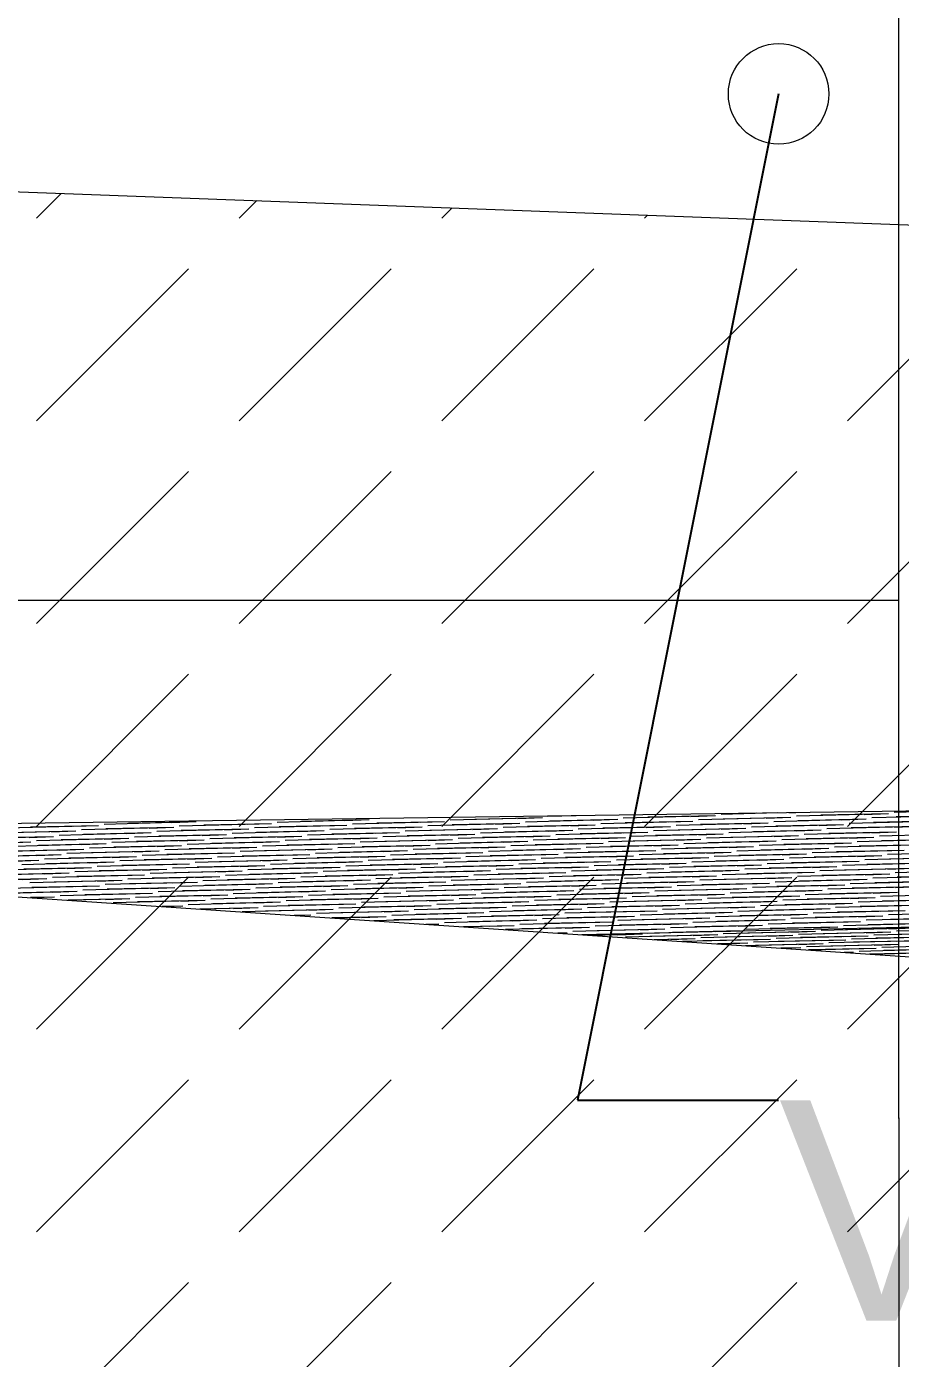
# Model space of a CAD drawing. Header units: millimetres. Extents: x 745166 to 884669, y -5000 to 15056.
# Drawn here: x 777322 to 778114, y 8921 to 10129 of the extents above; entities that cross this region are included whole.
import ezdxf

# ---------------------------------------------------------------- set-up
doc = ezdxf.new("R2010")
doc.units = ezdxf.units.MM
doc.header["$MEASUREMENT"] = 0
doc.linetypes.add('Double Dashed', pattern=[1093.611073, 529.166651, -211.666656, 141.111112, -211.666656])
for name, color, linetype, lineweight in [('New_2D Drafting - General_Pen_No__1', 7, 'Continuous', 13), ('New_Annotation - Label_Pen_No__1', 7, 'Continuous', 13), ('New_Site & Landscape - Terrain_Pen_No__1', 7, 'Continuous', 13), ('New_Structural - Bearing_Pen_No__1', 7, 'Continuous', 13), ('New_Structural - Grid_Pen_No__1', 7, 'Continuous', 13)]:
    doc.layers.add(name, color=color, linetype=linetype, lineweight=lineweight)
doc.layers.add('New_2D Drafting - General_Pen_No__61', color=7, linetype='Continuous', lineweight=20, true_color=0x6a6a6a)
doc.styles.add('GENERATED_STYLE_1', font='')
doc.styles.get('GENERATED_STYLE_1').set_extended_font_data('Arial')
doc.dimstyles.new('GENERATED_STYLE__1', dxfattribs={"dimtxt": 0.18, "dimasz": 182.4, "dimexe": 0.18, "dimexo": 0.0625, "dimgap": 0, "dimtad": 0, "dimtih": 1, "dimtoh": 1, "dimdec": 4, "dimzin": 0, "dimdsep": 46, "dimcen": 0.09, "dimadec": 0, "dimazin": 0, "dimtfac": 1, "dimtdec": 4, "dimtmove": 0, "dimatfit": 3, "dimldrblk": 'ARROWHEAD_1', "dimfxl": 0, "dimtolj": 1, "dimtzin": 0, "dimarcsym": 0})

# ---------------------------------------------------------------- blocks, each defined once
blk = doc.blocks.new('ARROWHEAD_1')
at = {"color": 0, "linetype": 'Continuous', "lineweight": 0}
blk.add_line((0, 0), (-1, 0), dxfattribs=at)
blk.add_circle((0, 0), 0.25, dxfattribs=at)

msp = doc.modelspace()

# ---------------------------------------------------------------- hatches: boundary and pattern name
at = {"layer": 'New_2D Drafting - General_Pen_No__61', "linetype": 'Continuous', "lineweight": 20, "true_color": 0x6a6a6a}
h = msp.add_hatch(dxfattribs=at)
h.set_pattern_fill('Dashed_0002', color=251, style=0, pattern_type=2)
h.set_pattern_definition([(45, (1009346.34, 10138.7), (-183.84776, 183.84776), [195, -65]), (45, (1009346.34, 10322.54), (-183.84776, 183.84776), [195, -65])])
h.paths.add_polyline_path([(769057.3, 7861.9), (769057.3, 10118.7), (773547.6, 10118.7), (778397.6, 9938.7), (782481, 9938.7), (782481, 7861.9)])

# ---------------------------------------------------------------- linework, layer by layer
at = {"layer": 'New_2D Drafting - General_Pen_No__1', "color": 7, "linetype": 'Continuous', "lineweight": 13, "flags": 128}
msp.add_lwpolyline([(769057.3, 7861.9), (769057.3, 10118.7), (773547.6, 10118.7), (778397.6, 9938.7), (782481, 9938.7), (782481, 7861.9)], close=True, dxfattribs=at)
at = {"layer": 'New_Site & Landscape - Terrain_Pen_No__1', "color": 7, "linetype": 'Continuous', "lineweight": 13}
for p, q in [((771697.1, 9718.7), (778235.7, 9277.4)), ((782850.6, 9482.6), (776496.1, 9394.8)), ((782850.6, 9422.9), (777825.2, 9305.1)), ((777632.4, 9409.3), (777548.8, 9407.1)), ((777632.4, 9409.3), (777571, 9408)), ((777632.4, 9409.3), (777610.2, 9408.5)), ((777789.4, 9411.2), (777705.8, 9409)), ((777789.4, 9411.2), (777728, 9409.8)), ((777789.4, 9411.2), (777767.2, 9410.3)), ((777857.7, 9409.6), (777774.1, 9407.4)), ((777820, 9413.1), (777794.5, 9412.4)), ((777857.7, 9409.6), (777796.3, 9408.3)), ((777857.7, 9409.6), (777835.5, 9408.7)), ((777926, 9408), (777842.4, 9405.8)), ((777946.4, 9413), (777862.8, 9410.8)), ((777926, 9408), (777864.6, 9406.7)), ((777946.4, 9413), (777885, 9411.7)), ((777926, 9408), (777903.8, 9407.2)), ((777946.4, 9413), (777924.2, 9412.2)), ((778014.7, 9411.4), (777931.1, 9409.3)), ((778002.9, 9415.6), (777951.5, 9414.3)), ((778014.7, 9411.4), (777953.3, 9410.1)), ((777983.9, 9415.3), (777973.6, 9415.1)), ((778014.7, 9411.4), (777992.5, 9410.6)), ((778083, 9409.9), (777999.4, 9407.7)), ((778019.2, 9415.8), (778012.9, 9415.6)), ((778103.4, 9414.9), (778019.8, 9412.7)), ((778083, 9409.9), (778021.5, 9408.5)), ((778103.4, 9414.9), (778041.9, 9413.5)), ((778083, 9409.9), (778060.8, 9409)), ((778151.3, 9408.3), (778067.7, 9406.1)), ((778103.4, 9414.9), (778081.2, 9414)), ((778171.6, 9413.3), (778088.1, 9411.1)), ((778151.3, 9408.3), (778089.8, 9407)), ((778185.9, 9418.1), (778108.4, 9416.1)), ((778171.6, 9413.3), (778110.2, 9412)), ((777366.4, 9399), (777282.8, 9396.9)), ((777386.8, 9404), (777303.2, 9401.9)), ((777366.4, 9399), (777305, 9397.7)), ((777386.8, 9404), (777325.3, 9402.7)), ((777366.4, 9399), (777344.2, 9398.2)), ((777434.7, 9397.5), (777351.1, 9395.3)), ((777386.8, 9404), (777364.6, 9403.2)), ((777455.1, 9402.5), (777371.5, 9400.3)), ((777434.7, 9397.5), (777373.2, 9396.1)), ((777475.4, 9407.5), (777391.9, 9405.3)), ((777455.1, 9402.5), (777393.6, 9401.1)), ((777434.7, 9397.5), (777412.5, 9396.6)), ((777475.4, 9407.5), (777414, 9406.1)), ((777503, 9395.9), (777419.4, 9393.7)), ((777455.1, 9402.5), (777432.9, 9401.6)), ((777523.3, 9400.9), (777439.8, 9398.7)), ((777503, 9395.9), (777441.5, 9394.6)), ((777475.4, 9407.5), (777453.3, 9406.6)), ((777543.7, 9405.9), (777460.1, 9403.7)), ((777523.3, 9400.9), (777461.9, 9399.6)), ((777503, 9395.9), (777480.8, 9395)), ((777543.7, 9405.9), (777482.3, 9404.6)), ((777523.3, 9400.9), (777501.2, 9400)), ((777591.6, 9399.3), (777508.1, 9397.1)), ((777543.7, 9405.9), (777521.6, 9405)), ((777612, 9404.3), (777528.4, 9402.1)), ((777591.6, 9399.3), (777530.2, 9398)), ((777612, 9404.3), (777550.6, 9403)), ((777591.6, 9399.3), (777569.5, 9398.5)), ((777659.9, 9397.7), (777576.4, 9395.6)), ((777612, 9404.3), (777589.9, 9403.5)), ((777680.3, 9402.7), (777596.7, 9400.6)), ((777659.9, 9397.7), (777598.5, 9396.4)), ((777700.7, 9407.7), (777617.1, 9405.6)), ((777680.3, 9402.7), (777618.9, 9401.4)), ((777659.9, 9397.7), (777637.8, 9396.9)), ((777700.7, 9407.7), (777639.3, 9406.4)), ((777728.2, 9396.2), (777644.6, 9394)), ((777680.3, 9402.7), (777658.2, 9401.9)), ((777748.6, 9401.2), (777665, 9399)), ((777728.2, 9396.2), (777666.8, 9394.8)), ((777700.7, 9407.7), (777678.5, 9406.9)), ((777769, 9406.2), (777685.4, 9404)), ((777748.6, 9401.2), (777687.2, 9399.8)), ((777728.2, 9396.2), (777706.1, 9395.3)), ((777769, 9406.2), (777707.6, 9404.8)), ((777748.6, 9401.2), (777726.4, 9400.3)), ((777816.9, 9399.6), (777733.3, 9397.4)), ((777769, 9406.2), (777746.8, 9405.3)), ((777837.3, 9404.6), (777753.7, 9402.4)), ((777816.9, 9399.6), (777755.5, 9398.3)), ((777837.3, 9404.6), (777775.9, 9403.3)), ((777816.9, 9399.6), (777794.7, 9398.7)), ((777885.2, 9398), (777801.6, 9395.8)), ((777837.3, 9404.6), (777815.1, 9403.7)), ((777905.6, 9403), (777822, 9400.8)), ((777885.2, 9398), (777823.8, 9396.7)), ((777905.6, 9403), (777844.2, 9401.7)), ((777885.2, 9398), (777863, 9397.2)), ((777953.5, 9396.4), (777869.9, 9394.3)), ((777905.6, 9403), (777883.4, 9402.2)), ((777973.9, 9401.4), (777890.3, 9399.3)), ((777953.5, 9396.4), (777892.1, 9395.1)), ((777994.3, 9406.4), (777910.7, 9404.3)), ((777973.9, 9401.4), (777912.5, 9400.1)), ((777953.5, 9396.4), (777931.3, 9395.6)), ((777994.3, 9406.4), (777932.9, 9405.1)), ((777973.9, 9401.4), (777951.7, 9400.6)), ((778042.2, 9399.9), (777958.6, 9397.7)), ((777994.3, 9406.4), (777972.1, 9405.6)), ((778062.6, 9404.9), (777979, 9402.7)), ((778042.2, 9399.9), (777980.8, 9398.5)), ((778062.6, 9404.9), (778001.2, 9403.5)), ((778042.2, 9399.9), (778020, 9399)), ((778110.5, 9398.3), (778026.9, 9396.1)), ((778062.6, 9404.9), (778040.4, 9404)), ((778130.9, 9403.3), (778047.3, 9401.1)), ((778110.5, 9398.3), (778049.1, 9397)), ((778130.9, 9403.3), (778069.5, 9402)), ((778110.5, 9398.3), (778088.3, 9397.4)), ((778178.8, 9396.7), (778095.2, 9394.5)), ((778130.9, 9403.3), (778108.7, 9402.4)), ((777325.6, 9389), (777242, 9386.9)), ((777346, 9394), (777262.4, 9391.9)), ((777325.6, 9389), (777264.2, 9387.7)), ((777346, 9394), (777284.6, 9392.7)), ((777325.6, 9389), (777303.4, 9388.2)), ((777393.9, 9387.5), (777310.3, 9385.3)), ((777346, 9394), (777323.8, 9393.2)), ((777414.3, 9392.5), (777330.7, 9390.3)), ((777393.9, 9387.5), (777332.5, 9386.1)), ((777414.3, 9392.5), (777352.9, 9391.1)), ((777393.9, 9387.5), (777371.7, 9386.6)), ((777462.2, 9385.9), (777378.6, 9383.7)), ((777414.3, 9392.5), (777392.1, 9391.6)), ((777482.6, 9390.9), (777399, 9388.7)), ((777462.2, 9385.9), (777400.8, 9384.6)), ((777482.6, 9390.9), (777421.2, 9389.6)), ((777462.2, 9385.9), (777440, 9385)), ((777530.5, 9384.3), (777446.9, 9382.1)), ((777482.6, 9390.9), (777460.4, 9390)), ((777550.9, 9389.3), (777467.3, 9387.1)), ((777530.5, 9384.3), (777469.1, 9383)), ((777571.3, 9394.3), (777487.7, 9392.1)), ((777550.9, 9389.3), (777489.5, 9388)), ((777530.5, 9384.3), (777508.3, 9383.5)), ((777571.3, 9394.3), (777509.8, 9393)), ((777550.9, 9389.3), (777528.7, 9388.5)), ((777619.2, 9387.7), (777535.6, 9385.6)), ((777571.3, 9394.3), (777549.1, 9393.5)), ((777639.6, 9392.7), (777556, 9390.6)), ((777619.2, 9387.7), (777557.7, 9386.4)), ((777639.6, 9392.7), (777578.1, 9391.4)), ((777619.2, 9387.7), (777597, 9386.9)), ((777687.5, 9386.2), (777603.9, 9384)), ((777639.6, 9392.7), (777617.4, 9391.9)), ((777707.8, 9391.2), (777624.3, 9389)), ((777687.5, 9386.2), (777626, 9384.8)), ((777707.8, 9391.2), (777646.4, 9389.8)), ((777687.5, 9386.2), (777665.3, 9385.3)), ((777755.8, 9384.6), (777672.2, 9382.4)), ((777707.8, 9391.2), (777685.7, 9390.3)), ((777776.1, 9389.6), (777692.6, 9387.4)), ((777755.8, 9384.6), (777694.3, 9383.3)), ((777796.5, 9394.6), (777712.9, 9392.4)), ((777776.1, 9389.6), (777714.7, 9388.3)), ((777755.8, 9384.6), (777733.6, 9383.7)), ((777796.5, 9394.6), (777735.1, 9393.3)), ((777776.1, 9389.6), (777754, 9388.7)), ((777844.4, 9388), (777760.9, 9385.8)), ((777796.5, 9394.6), (777774.4, 9393.7)), ((777864.8, 9393), (777781.2, 9390.8)), ((777844.4, 9388), (777783, 9386.7)), ((777864.8, 9393), (777803.4, 9391.7)), ((777844.4, 9388), (777822.3, 9387.2)), ((777912.7, 9386.4), (777829.1, 9384.3)), ((777864.8, 9393), (777842.7, 9392.2)), ((777933.1, 9391.4), (777849.5, 9389.3)), ((777912.7, 9386.4), (777851.3, 9385.1)), ((777933.1, 9391.4), (777871.7, 9390.1)), ((777912.7, 9386.4), (777890.6, 9385.6)), ((777981, 9384.9), (777897.4, 9382.7)), ((777933.1, 9391.4), (777910.9, 9390.6)), ((778001.4, 9389.9), (777917.8, 9387.7)), ((777981, 9384.9), (777919.6, 9383.6)), ((778021.8, 9394.9), (777938.2, 9392.7)), ((778001.4, 9389.9), (777940, 9388.5)), ((777981, 9384.9), (777958.9, 9384)), ((778021.8, 9394.9), (777960.4, 9393.5)), ((778001.4, 9389.9), (777979.2, 9389)), ((778069.7, 9388.3), (777986.1, 9386.1)), ((778021.8, 9394.9), (777999.6, 9394)), ((778090.1, 9393.3), (778006.5, 9391.1)), ((778069.7, 9388.3), (778008.3, 9387)), ((778090.1, 9393.3), (778028.7, 9392)), ((778069.7, 9388.3), (778047.5, 9387.4)), ((778138, 9386.7), (778054.4, 9384.5)), ((778090.1, 9393.3), (778067.9, 9392.4)), ((778158.4, 9391.7), (778074.8, 9389.5)), ((778138, 9386.7), (778076.6, 9385.4)), ((778158.4, 9391.7), (778097, 9390.4)), ((777332.7, 9372.5), (777249.1, 9370.3)), ((777353.1, 9377.5), (777269.5, 9375.3)), ((777332.7, 9372.5), (777271.3, 9371.1)), ((777373.5, 9382.5), (777289.9, 9380.3)), ((777353.1, 9377.5), (777291.7, 9376.1)), ((777332.7, 9372.5), (777310.6, 9371.6)), ((777373.5, 9382.5), (777312.1, 9381.1)), ((777353.1, 9377.5), (777330.9, 9376.6)), ((777421.4, 9375.9), (777337.8, 9373.7)), ((777373.5, 9382.5), (777351.3, 9381.6)), ((777441.8, 9380.9), (777358.2, 9378.7)), ((777421.4, 9375.9), (777360, 9374.6)), ((777441.8, 9380.9), (777380.4, 9379.6)), ((777421.4, 9375.9), (777399.2, 9375)), ((777489.7, 9374.3), (777406.1, 9372.1)), ((777441.8, 9380.9), (777419.6, 9380)), ((777510.1, 9379.3), (777426.5, 9377.1)), ((777489.7, 9374.3), (777428.3, 9373)), ((777510.1, 9379.3), (777448.7, 9378)), ((777489.7, 9374.3), (777467.5, 9373.5)), ((777558, 9372.7), (777474.4, 9370.6)), ((777510.1, 9379.3), (777487.9, 9378.5)), ((777578.4, 9377.7), (777494.8, 9375.6)), ((777558, 9372.7), (777496.6, 9371.4)), ((777598.8, 9382.7), (777515.2, 9380.6)), ((777578.4, 9377.7), (777517, 9376.4)), ((777558, 9372.7), (777535.8, 9371.9)), ((777598.8, 9382.7), (777537.4, 9381.4)), ((777578.4, 9377.7), (777556.2, 9376.9)), ((777646.7, 9376.2), (777563.1, 9374)), ((777598.8, 9382.7), (777576.6, 9381.9)), ((777667.1, 9381.2), (777583.5, 9379)), ((777646.7, 9376.2), (777585.3, 9374.8)), ((777667.1, 9381.2), (777605.7, 9379.8)), ((777646.7, 9376.2), (777624.5, 9375.3)), ((777715, 9374.6), (777631.4, 9372.4)), ((777667.1, 9381.2), (777644.9, 9380.3)), ((777735.4, 9379.6), (777651.8, 9377.4)), ((777715, 9374.6), (777653.6, 9373.3)), ((777735.4, 9379.6), (777674, 9378.3)), ((777715, 9374.6), (777692.8, 9373.7)), ((777783.3, 9373), (777699.7, 9370.8)), ((777735.4, 9379.6), (777713.2, 9378.7)), ((777803.7, 9378), (777720.1, 9375.8)), ((777783.3, 9373), (777721.9, 9371.7)), ((777824, 9383), (777740.5, 9380.8)), ((777803.7, 9378), (777742.2, 9376.7)), ((777783.3, 9373), (777761.1, 9372.2)), ((777824, 9383), (777762.6, 9381.7)), ((777803.7, 9378), (777781.5, 9377.2)), ((777872, 9376.4), (777788.4, 9374.3)), ((777824, 9383), (777801.9, 9382.2)), ((777892.3, 9381.4), (777808.8, 9379.3)), ((777872, 9376.4), (777810.5, 9375.1)), ((777892.3, 9381.4), (777830.9, 9380.1)), ((777872, 9376.4), (777849.8, 9375.6)), ((777940.3, 9374.9), (777856.7, 9372.7)), ((777892.3, 9381.4), (777870.2, 9380.6)), ((777960.6, 9379.9), (777877.1, 9377.7)), ((777940.3, 9374.9), (777878.8, 9373.6)), ((777960.6, 9379.9), (777899.2, 9378.6)), ((777940.3, 9374.9), (777918.1, 9374)), ((778008.5, 9373.3), (777925, 9371.1)), ((777960.6, 9379.9), (777938.5, 9379)), ((778028.9, 9378.3), (777945.3, 9376.1)), ((778008.5, 9373.3), (777947.1, 9372)), ((778049.3, 9383.3), (777965.7, 9381.1)), ((778028.9, 9378.3), (777967.5, 9377)), ((778008.5, 9373.3), (777986.4, 9372.4)), ((778049.3, 9383.3), (777987.9, 9382)), ((778076.8, 9371.7), (777993.3, 9369.5)), ((778028.9, 9378.3), (778006.8, 9377.4)), ((778097.2, 9376.7), (778013.6, 9374.5)), ((778076.8, 9371.7), (778015.4, 9370.4)), ((778049.3, 9383.3), (778027.2, 9382.4)), ((778117.6, 9381.7), (778034, 9379.5)), ((778097.2, 9376.7), (778035.8, 9375.4)), ((778076.8, 9371.7), (778054.7, 9370.9)), ((778117.6, 9381.7), (778056.2, 9380.4)), ((778097.2, 9376.7), (778075.1, 9375.9)), ((778165.5, 9375.1), (778081.9, 9373)), ((778117.6, 9381.7), (778095.4, 9380.9)), ((778185.9, 9380.1), (778102.3, 9378)), ((778165.5, 9375.1), (778104.1, 9373.8)), ((777360.2, 9360.9), (777276.7, 9358.7)), ((777380.6, 9365.9), (777297, 9363.7)), ((777360.2, 9360.9), (777298.8, 9359.6)), ((777401, 9370.9), (777317.4, 9368.7)), ((777380.6, 9365.9), (777319.2, 9364.6)), ((777360.2, 9360.9), (777338.1, 9360)), ((777401, 9370.9), (777339.6, 9369.6)), ((777380.6, 9365.9), (777358.5, 9365)), ((777448.9, 9364.3), (777365.3, 9362.1)), ((777401, 9370.9), (777378.9, 9370)), ((777469.3, 9369.3), (777385.7, 9367.1)), ((777448.9, 9364.3), (777387.5, 9363)), ((777469.3, 9369.3), (777407.9, 9368)), ((777448.9, 9364.3), (777426.8, 9363.5)), ((777517.2, 9362.7), (777433.6, 9360.6)), ((777469.3, 9369.3), (777447.1, 9368.5)), ((777537.6, 9367.7), (777454, 9365.6)), ((777517.2, 9362.7), (777455.8, 9361.4)), ((777537.6, 9367.7), (777476.2, 9366.4)), ((777517.2, 9362.7), (777495.1, 9361.9)), ((777585.5, 9361.2), (777501.9, 9359)), ((777537.6, 9367.7), (777515.4, 9366.9)), ((777605.9, 9366.2), (777522.3, 9364)), ((777585.5, 9361.2), (777524.1, 9359.9)), ((777626.3, 9371.2), (777542.7, 9369)), ((777605.9, 9366.2), (777544.5, 9364.9)), ((777585.5, 9361.2), (777563.4, 9360.3)), ((777626.3, 9371.2), (777564.9, 9369.8)), ((777653.8, 9359.6), (777570.2, 9357.4)), ((777605.9, 9366.2), (777583.7, 9365.3)), ((777674.2, 9364.6), (777590.6, 9362.4)), ((777653.8, 9359.6), (777592.4, 9358.3)), ((777626.3, 9371.2), (777604.1, 9370.3)), ((777694.6, 9369.6), (777611, 9367.4)), ((777674.2, 9364.6), (777612.8, 9363.3)), ((777653.8, 9359.6), (777631.6, 9358.7)), ((777694.6, 9369.6), (777633.2, 9368.3)), ((777674.2, 9364.6), (777652, 9363.7)), ((777742.5, 9363), (777658.9, 9360.8)), ((777694.6, 9369.6), (777672.4, 9368.7)), ((777762.9, 9368), (777679.3, 9365.8)), ((777742.5, 9363), (777681.1, 9361.7)), ((777762.9, 9368), (777701.5, 9366.7)), ((777742.5, 9363), (777720.3, 9362.2)), ((777810.8, 9361.4), (777727.2, 9359.3)), ((777762.9, 9368), (777740.7, 9367.2)), ((777831.2, 9366.4), (777747.6, 9364.3)), ((777810.8, 9361.4), (777749.4, 9360.1)), ((777851.6, 9371.4), (777768, 9369.3)), ((777831.2, 9366.4), (777769.8, 9365.1)), ((777810.8, 9361.4), (777788.6, 9360.6)), ((777851.6, 9371.4), (777790.2, 9370.1)), ((777879.1, 9359.9), (777795.5, 9357.7)), ((777831.2, 9366.4), (777809, 9365.6)), ((777899.5, 9364.9), (777815.9, 9362.7)), ((777879.1, 9359.9), (777817.7, 9358.6)), ((777851.6, 9371.4), (777829.4, 9370.6)), ((777919.9, 9369.9), (777836.3, 9367.7)), ((777899.5, 9364.9), (777838.1, 9363.6)), ((777879.1, 9359.9), (777856.9, 9359)), ((777919.9, 9369.9), (777858.5, 9368.6)), ((777899.5, 9364.9), (777877.3, 9364)), ((777967.8, 9363.3), (777884.2, 9361.1)), ((777919.9, 9369.9), (777897.7, 9369)), ((777988.2, 9368.3), (777904.6, 9366.1)), ((777967.8, 9363.3), (777906.4, 9362)), ((777988.2, 9368.3), (777926.7, 9367)), ((777967.8, 9363.3), (777945.6, 9362.4)), ((778036.1, 9361.7), (777952.5, 9359.5)), ((777988.2, 9368.3), (777966, 9367.4)), ((778056.5, 9366.7), (777972.9, 9364.5)), ((778036.1, 9361.7), (777974.7, 9360.4)), ((778056.5, 9366.7), (777995, 9365.4)), ((778036.1, 9361.7), (778013.9, 9360.9)), ((778104.4, 9360.2), (778020.8, 9358)), ((778056.5, 9366.7), (778034.3, 9365.9)), ((778124.8, 9365.2), (778041.2, 9363)), ((778104.4, 9360.2), (778042.9, 9358.8)), ((778145.1, 9370.1), (778061.6, 9368)), ((778124.8, 9365.2), (778063.3, 9363.8)), ((778104.4, 9360.2), (778082.2, 9359.3)), ((778145.1, 9370.1), (778083.7, 9368.8)), ((778124.8, 9365.2), (778102.6, 9364.3)), ((778193, 9363.6), (778109.5, 9361.4)), ((777339.9, 9355.9), (777256.3, 9353.7)), ((777339.9, 9355.9), (777278.4, 9354.6)), ((777387.8, 9349.3), (777304.2, 9347.1)), ((777339.9, 9355.9), (777317.7, 9355)), ((777408.2, 9354.3), (777324.6, 9352.1)), ((777387.8, 9349.3), (777326.4, 9348)), ((777428.5, 9359.3), (777345, 9357.1)), ((777408.2, 9354.3), (777346.7, 9353)), ((777387.8, 9349.3), (777365.6, 9348.5)), ((777428.5, 9359.3), (777367.1, 9358)), ((777456.1, 9347.7), (777372.5, 9345.6)), ((777408.2, 9354.3), (777386, 9353.5)), ((777476.5, 9352.7), (777392.9, 9350.6)), ((777456.1, 9347.7), (777394.6, 9346.4)), ((777428.5, 9359.3), (777406.4, 9358.5)), ((777496.8, 9357.7), (777413.3, 9355.6)), ((777476.5, 9352.7), (777415, 9351.4)), ((777456.1, 9347.7), (777433.9, 9346.9)), ((777496.8, 9357.7), (777435.4, 9356.4)), ((777476.5, 9352.7), (777454.3, 9351.9)), ((777544.7, 9351.2), (777461.2, 9349)), ((777496.8, 9357.7), (777474.7, 9356.9)), ((777565.1, 9356.2), (777481.5, 9354)), ((777544.7, 9351.2), (777483.3, 9349.9)), ((777565.1, 9356.2), (777503.7, 9354.9)), ((777544.7, 9351.2), (777522.6, 9350.3)), ((777613, 9349.6), (777529.5, 9347.4)), ((777565.1, 9356.2), (777543, 9355.3)), ((777633.4, 9354.6), (777549.8, 9352.4)), ((777613, 9349.6), (777551.6, 9348.3)), ((777633.4, 9354.6), (777572, 9353.3)), ((777613, 9349.6), (777590.9, 9348.7)), ((777681.3, 9348), (777597.8, 9345.8)), ((777633.4, 9354.6), (777611.3, 9353.7)), ((777701.7, 9353), (777618.1, 9350.8)), ((777681.3, 9348), (777619.9, 9346.7)), ((777722.1, 9358), (777638.5, 9355.8)), ((777701.7, 9353), (777640.3, 9351.7)), ((777681.3, 9348), (777659.2, 9347.2)), ((777722.1, 9358), (777660.7, 9356.7)), ((777701.7, 9353), (777679.6, 9352.2)), ((777770, 9351.4), (777686.4, 9349.3)), ((777722.1, 9358), (777699.9, 9357.2)), ((777790.4, 9356.4), (777706.8, 9354.3)), ((777770, 9351.4), (777708.6, 9350.1)), ((777790.4, 9356.4), (777729, 9355.1)), ((777770, 9351.4), (777747.9, 9350.6)), ((777838.3, 9349.9), (777754.7, 9347.7)), ((777790.4, 9356.4), (777768.2, 9355.6)), ((777858.7, 9354.9), (777775.1, 9352.7)), ((777838.3, 9349.9), (777776.9, 9348.6)), ((777858.7, 9354.9), (777797.3, 9353.6)), ((777838.3, 9349.9), (777816.1, 9349)), ((777906.6, 9348.3), (777823, 9346.1)), ((777858.7, 9354.9), (777836.5, 9354)), ((777927, 9353.3), (777843.4, 9351.1)), ((777906.6, 9348.3), (777845.2, 9347)), ((777947.4, 9358.3), (777863.8, 9356.1)), ((777927, 9353.3), (777865.6, 9352)), ((777906.6, 9348.3), (777884.4, 9347.4)), ((777947.4, 9358.3), (777886, 9357)), ((777927, 9353.3), (777904.8, 9352.4)), ((777995.3, 9351.7), (777911.7, 9349.6)), ((777947.4, 9358.3), (777925.2, 9357.4)), ((778015.7, 9356.7), (777932.1, 9354.6)), ((777995.3, 9351.7), (777933.9, 9350.4)), ((778015.7, 9356.7), (777954.3, 9355.4)), ((777995.3, 9351.7), (777973.1, 9350.9)), ((778063.6, 9350.2), (777980, 9348)), ((778015.7, 9356.7), (777993.5, 9355.9)), ((778084, 9355.2), (778000.4, 9353)), ((778063.6, 9350.2), (778002.2, 9348.8)), ((778084, 9355.2), (778022.6, 9353.8)), ((778063.6, 9350.2), (778041.4, 9349.3)), ((778131.9, 9348.6), (778048.3, 9346.4)), ((778084, 9355.2), (778061.8, 9354.3)), ((778152.3, 9353.6), (778068.7, 9351.4)), ((778131.9, 9348.6), (778070.5, 9347.3)), ((778172.7, 9358.6), (778089.1, 9356.4)), ((778152.3, 9353.6), (778090.9, 9352.3)), ((778131.9, 9348.6), (778109.7, 9347.7)), ((778172.7, 9358.6), (778111.2, 9357.3)), ((777367.4, 9344.3), (777283.8, 9342.1)), ((777367.4, 9344.3), (777306, 9343)), ((777347, 9339.3), (777325, 9338.8)), ((777347, 9339.3), (777326, 9338.8)), ((777347, 9339.3), (777328.5, 9338.6)), ((777367.4, 9344.3), (777345.2, 9343.5)), ((777435.7, 9342.7), (777352.1, 9340.6)), ((777415.3, 9337.7), (777359.1, 9336.5)), ((777415.3, 9337.7), (777361.9, 9336.4)), ((777435.7, 9342.7), (777374.3, 9341.4)), ((777415.3, 9337.7), (777393.1, 9336.9)), ((777483.6, 9336.2), (777400, 9334)), ((777435.7, 9342.7), (777413.5, 9341.9)), ((777504, 9341.2), (777420.4, 9339)), ((777483.6, 9336.2), (777422.2, 9334.9)), ((777524.4, 9346.2), (777440.8, 9344)), ((777504, 9341.2), (777442.6, 9339.9)), ((777483.6, 9336.2), (777461.4, 9335.3)), ((777524.4, 9346.2), (777462.9, 9344.9)), ((777504, 9341.2), (777481.8, 9340.3)), ((777572.3, 9339.6), (777488.7, 9337.4)), ((777524.4, 9346.2), (777502.2, 9345.3)), ((777592.7, 9344.6), (777509.1, 9342.4)), ((777572.3, 9339.6), (777510.9, 9338.3)), ((777592.7, 9344.6), (777531.2, 9343.3)), ((777572.3, 9339.6), (777550.1, 9338.7)), ((777640.6, 9338), (777557, 9335.9)), ((777592.7, 9344.6), (777570.5, 9343.7)), ((777661, 9343), (777577.4, 9340.8)), ((777640.6, 9338), (777579.1, 9336.7)), ((777661, 9343), (777599.5, 9341.7)), ((777640.6, 9338), (777618.4, 9337.2)), ((777708.9, 9336.5), (777625.3, 9334.3)), ((777661, 9343), (777638.8, 9342.2)), ((777729.2, 9341.5), (777645.7, 9339.3)), ((777708.9, 9336.5), (777647.4, 9335.1)), ((777749.6, 9346.5), (777666, 9344.3)), ((777729.2, 9341.5), (777667.8, 9340.1)), ((777708.9, 9336.5), (777686.7, 9335.6)), ((777749.6, 9346.5), (777688.2, 9345.1)), ((777729.2, 9341.5), (777707.1, 9340.6)), ((777797.5, 9339.9), (777714, 9337.7)), ((777749.6, 9346.5), (777727.5, 9345.6)), ((777817.9, 9344.9), (777734.3, 9342.7)), ((777797.5, 9339.9), (777736.1, 9338.6)), ((777817.9, 9344.9), (777756.5, 9343.6)), ((777797.5, 9339.9), (777775.4, 9339)), ((777865.8, 9338.3), (777782.3, 9336.1)), ((777817.9, 9344.9), (777795.8, 9344)), ((777886.2, 9343.3), (777802.6, 9341.1)), ((777865.8, 9338.3), (777804.4, 9337)), ((777886.2, 9343.3), (777824.8, 9342)), ((777865.8, 9338.3), (777843.7, 9337.4)), ((777934.1, 9336.7), (777850.5, 9334.6)), ((777886.2, 9343.3), (777864.1, 9342.4)), ((777954.5, 9341.7), (777870.9, 9339.6)), ((777934.1, 9336.7), (777872.7, 9335.4)), ((777974.9, 9346.7), (777891.3, 9344.6)), ((777954.5, 9341.7), (777893.1, 9340.4)), ((777934.1, 9336.7), (777912, 9335.9)), ((777974.9, 9346.7), (777913.5, 9345.4)), ((777954.5, 9341.7), (777932.3, 9340.9)), ((778022.8, 9340.2), (777939.2, 9338)), ((777974.9, 9346.7), (777952.7, 9345.9)), ((778043.2, 9345.2), (777959.6, 9343)), ((778022.8, 9340.2), (777961.4, 9338.8)), ((778043.2, 9345.2), (777981.8, 9343.8)), ((778022.8, 9340.2), (778000.6, 9339.3)), ((778091.1, 9338.6), (778007.5, 9336.4)), ((778043.2, 9345.2), (778021, 9344.3)), ((778111.5, 9343.6), (778027.9, 9341.4)), ((778091.1, 9338.6), (778029.7, 9337.3)), ((778111.5, 9343.6), (778050.1, 9342.3)), ((778091.1, 9338.6), (778068.9, 9337.7)), ((778159.4, 9337), (778075.8, 9334.8)), ((778111.5, 9343.6), (778089.3, 9342.7)), ((778179.8, 9342), (778096.2, 9339.8)), ((778159.4, 9337), (778098, 9335.7)), ((777463.2, 9331.2), (777444.6, 9330.8)), ((777463.2, 9331.2), (777445.5, 9330.7)), ((777463.2, 9331.2), (777447.6, 9330.6)), ((777551.9, 9334.6), (777468.3, 9332.4)), ((777531.5, 9329.6), (777478.7, 9328.5)), ((777531.5, 9329.6), (777481.3, 9328.3)), ((777551.9, 9334.6), (777490.5, 9333.3)), ((777531.5, 9329.6), (777509.3, 9328.7)), ((777599.8, 9328), (777517.1, 9325.9)), ((777551.9, 9334.6), (777529.7, 9333.7)), ((777620.2, 9333), (777536.6, 9330.9)), ((777599.8, 9328), (777538.4, 9326.7)), ((777620.2, 9333), (777558.8, 9331.7)), ((777599.8, 9328), (777577.6, 9327.2)), ((777668.1, 9326.5), (777584.5, 9324.3)), ((777620.2, 9333), (777598, 9332.2)), ((777688.5, 9331.5), (777604.9, 9329.3)), ((777668.1, 9326.5), (777606.7, 9325.1)), ((777688.5, 9331.5), (777627.1, 9330.1)), ((777668.1, 9326.5), (777645.9, 9325.6)), ((777736.4, 9324.9), (777652.8, 9322.7)), ((777688.5, 9331.5), (777666.3, 9330.6)), ((777756.8, 9329.9), (777673.2, 9327.7)), ((777736.4, 9324.9), (777675, 9323.6)), ((777777.2, 9334.9), (777693.6, 9332.7)), ((777756.8, 9329.9), (777695.4, 9328.6)), ((777736.4, 9324.9), (777714.2, 9324)), ((777777.2, 9334.9), (777715.7, 9333.6)), ((777756.8, 9329.9), (777734.6, 9329)), ((777825.1, 9328.3), (777741.5, 9326.1)), ((777777.2, 9334.9), (777755, 9334)), ((777845.4, 9333.3), (777761.9, 9331.1)), ((777825.1, 9328.3), (777763.6, 9327)), ((777845.4, 9333.3), (777784, 9332)), ((777825.1, 9328.3), (777802.9, 9327.4)), ((777893.4, 9326.7), (777809.8, 9324.6)), ((777845.4, 9333.3), (777823.3, 9332.4)), ((777913.7, 9331.7), (777830.2, 9329.6)), ((777893.4, 9326.7), (777831.9, 9325.4)), ((777913.7, 9331.7), (777852.3, 9330.4)), ((777893.4, 9326.7), (777871.2, 9325.9)), ((777961.7, 9325.2), (777878.1, 9323)), ((777913.7, 9331.7), (777891.6, 9330.9)), ((777982, 9330.2), (777898.5, 9328)), ((777961.7, 9325.2), (777900.2, 9323.8)), ((778002.4, 9335.2), (777918.8, 9333)), ((777982, 9330.2), (777920.6, 9328.8)), ((777961.7, 9325.2), (777939.5, 9324.3)), ((778002.4, 9335.2), (777941, 9333.8)), ((778029.9, 9323.6), (777946.4, 9321.4)), ((777982, 9330.2), (777959.9, 9329.3)), ((778050.3, 9328.6), (777966.8, 9326.4)), ((778029.9, 9323.6), (777968.5, 9322.3)), ((778002.4, 9335.2), (777980.3, 9334.3)), ((778070.7, 9333.6), (777987.1, 9331.4)), ((778050.3, 9328.6), (777988.9, 9327.3)), ((778029.9, 9323.6), (778007.8, 9322.7)), ((778070.7, 9333.6), (778009.3, 9332.3)), ((778050.3, 9328.6), (778028.2, 9327.7)), ((778118.6, 9327), (778035, 9324.8)), ((778070.7, 9333.6), (778048.6, 9332.7)), ((778139, 9332), (778055.4, 9329.8)), ((778118.6, 9327), (778057.2, 9325.7)), ((778139, 9332), (778077.6, 9330.7)), ((778118.6, 9327), (778096.5, 9326.2)), ((778186.9, 9325.4), (778103.3, 9323.3)), ((777579.4, 9323), (777564.2, 9322.7)), ((777579.4, 9323), (777564.9, 9322.7)), ((777579.4, 9323), (777566.6, 9322.5)), ((777647.7, 9321.5), (777598.4, 9320.4)), ((777647.7, 9321.5), (777600.8, 9320.2)), ((777647.7, 9321.5), (777625.5, 9320.6)), ((777716, 9319.9), (777636.6, 9317.8)), ((777716, 9319.9), (777654.6, 9318.6)), ((777695.6, 9314.9), (777683.8, 9314.6)), ((777695.6, 9314.9), (777684.4, 9314.6)), ((777695.6, 9314.9), (777685.7, 9314.5)), ((777716, 9319.9), (777693.8, 9319)), ((777784.3, 9318.3), (777700.7, 9316.1)), ((777763.9, 9313.3), (777718, 9312.3)), ((777763.9, 9313.3), (777720.2, 9312.2)), ((777804.7, 9323.3), (777721.1, 9321.1)), ((777784.3, 9318.3), (777722.9, 9317)), ((777763.9, 9313.3), (777741.7, 9312.5)), ((777804.7, 9323.3), (777743.3, 9322)), ((777832.2, 9311.7), (777756.1, 9309.8)), ((777784.3, 9318.3), (777762.1, 9317.4)), ((777852.6, 9316.7), (777769, 9314.6)), ((777832.2, 9311.7), (777770.8, 9310.4)), ((777804.7, 9323.3), (777782.5, 9322.4)), ((777873, 9321.7), (777789.4, 9319.6)), ((777852.6, 9316.7), (777791.2, 9315.4)), ((777832.2, 9311.7), (777810, 9310.9)), ((777873, 9321.7), (777811.6, 9320.4)), ((777852.6, 9316.7), (777830.4, 9315.9)), ((777920.9, 9315.2), (777837.3, 9313)), ((777873, 9321.7), (777850.8, 9320.9)), ((777941.3, 9320.2), (777857.7, 9318)), ((777920.9, 9315.2), (777859.5, 9313.8)), ((777941.3, 9320.2), (777879.9, 9318.8)), ((777920.9, 9315.2), (777898.7, 9314.3)), ((777989.2, 9313.6), (777905.6, 9311.4)), ((777941.3, 9320.2), (777919.1, 9319.3)), ((778009.6, 9318.6), (777926, 9316.4)), ((777989.2, 9313.6), (777927.8, 9312.3)), ((778009.6, 9318.6), (777948.1, 9317.3)), ((777989.2, 9313.6), (777967, 9312.7)), ((778057.5, 9312), (777973.9, 9309.8)), ((778009.6, 9318.6), (777987.4, 9317.7)), ((778077.9, 9317), (777994.3, 9314.8)), ((778057.5, 9312), (777996.1, 9310.7)), ((778098.2, 9322), (778014.7, 9319.8)), ((778077.9, 9317), (778016.4, 9315.7)), ((778057.5, 9312), (778035.3, 9311.2)), ((778098.2, 9322), (778036.8, 9320.7)), ((778077.9, 9317), (778055.7, 9316.2)), ((778146.2, 9315.4), (778062.6, 9313.3)), ((778098.2, 9322), (778076.1, 9321.2)), ((778166.5, 9320.4), (778083, 9318.3)), ((778146.2, 9315.4), (778084.7, 9314.1)), ((778166.5, 9320.4), (778105.1, 9319.1)), ((777811.8, 9306.7), (777803.4, 9306.6)), ((777811.8, 9306.7), (777803.8, 9306.5)), ((777811.8, 9306.7), (777804.8, 9306.5)), ((777900.5, 9310.2), (777816.9, 9308)), ((777880.1, 9305.6), (777833.5, 9304.5)), ((777880.1, 9305.6), (777835.1, 9304.4)), ((777900.5, 9310.2), (777839.1, 9308.8)), ((777880.1, 9305.6), (777857.9, 9304.8)), ((777948.4, 9305), (777864.8, 9302.9)), ((777900.5, 9310.2), (777878.3, 9309.3)), ((777916.4, 9307.2), (777885.2, 9306.4)), ((777948.4, 9305), (777887, 9303.6)), ((777928, 9301.5), (777890.9, 9300.6)), ((777928, 9301.5), (777892.1, 9300.6)), ((777928, 9301.5), (777905.8, 9300.7)), ((777968.8, 9308.6), (777907.4, 9307.3)), ((777968.8, 9308.6), (777916.4, 9307.2)), ((777996.3, 9300.9), (777916.6, 9298.9)), ((777948.4, 9305), (777926.2, 9304.3)), ((778016.7, 9304.5), (777933.1, 9302.4)), ((777996.3, 9300.9), (777934.9, 9299.6)), ((777959.9, 9308.2), (777946.6, 9307.8)), ((778037.1, 9308), (777953.5, 9305.9)), ((778016.7, 9304.5), (777955.3, 9303.1)), ((777968.8, 9308.6), (777959.9, 9308.2)), ((777996.3, 9300.9), (777974.1, 9300.2)), ((778037.1, 9308), (777975.7, 9306.6)), ((778064.6, 9300.4), (777981, 9298.3)), ((778016.7, 9304.5), (777994.5, 9303.7)), ((778085, 9303.9), (778001.4, 9301.8)), ((778064.6, 9300.4), (778003.2, 9299)), ((778037.1, 9308), (778014.9, 9307.2)), ((778105.4, 9307.4), (778021.8, 9305.3)), ((778085, 9303.9), (778023.6, 9302.6)), ((778125.8, 9311), (778042.2, 9308.9)), ((778064.6, 9300.4), (778042.4, 9299.6)), ((778105.4, 9307.4), (778044, 9306.1)), ((778132.9, 9299.8), (778049.3, 9297.7)), ((778085, 9303.9), (778062.8, 9303.2)), ((778125.8, 9311), (778064.3, 9309.6)), ((778153.3, 9303.4), (778069.7, 9301.3)), ((778132.9, 9299.8), (778071.5, 9298.5)), ((778105.4, 9307.4), (778083.2, 9306.7)), ((778173.7, 9306.9), (778090.1, 9304.8)), ((778153.3, 9303.4), (778091.9, 9302)), ((778125.8, 9311), (778103.6, 9310.2)), ((778194.1, 9310.4), (778110.5, 9308.3)), ((778132.9, 9299.8), (778110.7, 9299.1)), ((778173.7, 9306.9), (778112.3, 9305.5)), ((777975.9, 9297.4), (777948.3, 9296.8)), ((777975.9, 9297.4), (777949.2, 9296.7)), ((777975.9, 9297.4), (777953.7, 9296.6)), ((778044.2, 9296.8), (777973.6, 9295.1)), ((778044.2, 9296.8), (777982.8, 9295.5)), ((778023.8, 9293.3), (778005.6, 9292.9)), ((778023.8, 9293.3), (778006.3, 9292.9)), ((778023.8, 9293.3), (778007.7, 9292.8)), ((778044.2, 9296.8), (778022, 9296.1)), ((778112.5, 9296.3), (778028.9, 9294.2)), ((778092.1, 9292.8), (778030.7, 9291.2)), ((778092.1, 9292.8), (778030.7, 9291.4)), ((778112.5, 9296.3), (778051.1, 9294.9)), ((778071.7, 9289.2), (778063, 9289)), ((778071.7, 9289.2), (778063.3, 9289)), ((778071.7, 9289.2), (778064, 9289)), ((778092.1, 9292.8), (778070, 9292)), ((778160.4, 9292.2), (778076.8, 9290.1)), ((778140, 9288.7), (778086, 9287.5)), ((778140, 9288.7), (778087.8, 9287.4)), ((778112.5, 9296.3), (778090.3, 9295.5)), ((778180.8, 9295.8), (778097.2, 9293.6)), ((778160.4, 9292.2), (778099, 9290.9))]:
    msp.add_line(p, q, dxfattribs=at)
at = {"layer": 'New_Structural - Bearing_Pen_No__1', "color": 7, "linetype": 'Continuous', "lineweight": 13}
for p, q in [((778112.6, 9608.7), (778112.6, 10138.7)), ((773832.6, 9608.7), (778112.6, 9608.7))]:
    msp.add_line(p, q, dxfattribs=at)
at = {"layer": 'New_Structural - Grid_Pen_No__1', "color": 7, "linetype": 'Double Dashed', "lineweight": 13}
for q in [(778112.6, 10138.7), (778112.6, 8138.7)]:
    msp.add_line((778112.6, 9138.7), q, dxfattribs=at)
msp.add_point((778112.6, 9138.7), dxfattribs=at)
msp.add_point((778112.6, 9138.7), dxfattribs=at)
msp.add_point((778112.6, 9138.7), dxfattribs=at)

# ---------------------------------------------------------------- texts
at = {"layer": 'New_Annotation - Label_Pen_No__1', "color": 7, "linetype": 'Continuous', "lineweight": 13, "insert": (778003.7, 9155.1), "char_height": 200, "attachment_point": 1, "style": 'GENERATED_STYLE_1'}
msp.add_mtext('\\A1;{\\pql;\\fArial|b0|i0|c0|p34;VV0\\fArial|b0|i0|c0|p34;8}', dxfattribs=at)

# ---------------------------------------------------------------- leaders
at = {"layer": 'New_Annotation - Label_Pen_No__1', "color": 7, "linetype": 'Continuous', "lineweight": 13, "annotation_type": 0, "has_hookline": 1, "hookline_direction": 0, "text_width": 669.4}
msp.add_leader([(778003.7, 10067.7), (777821.3, 9155.1), (778003.7, 9155.1)], dimstyle='GENERATED_STYLE__1', dxfattribs=at)

doc.saveas('drawing.dxf')
